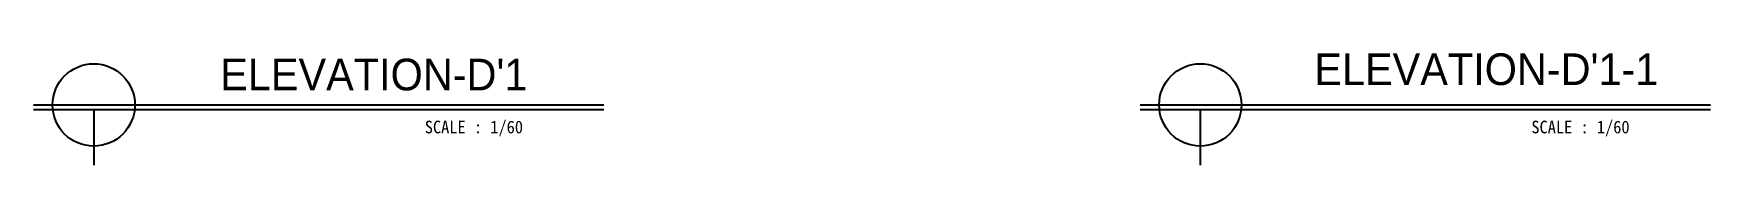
# Model space of a CAD drawing. Header units: inches. Extents: x -1249499 to 290957, y -589671 to 1013543.
# Drawn here: x -1176111 to -1160228, y 241107 to 242170 of the extents above; entities that cross this region are included whole.
import ezdxf

# ---------------------------------------------------------------- set-up
doc = ezdxf.new("R2010")
doc.units = ezdxf.units.IN
doc.header["$MEASUREMENT"] = 0
doc.styles.get("Standard").update_dxf_attribs({"font": 'DotumChe.ttf'})

msp = doc.modelspace()

# ---------------------------------------------------------------- linework, layer by layer
at = {"color": 7}
for p, q in [((-1176111.4, 241676.7), (-1170709.3, 241676.7)), ((-1175541.4, 241634.4), (-1175541.4, 241106.7)), ((-1165629.9, 241676.7), (-1160227.8, 241676.7)), ((-1165059.9, 241634.4), (-1165059.9, 241106.7))]:
    msp.add_line(p, q, dxfattribs=at)
at = {"color": 2}
for p, q in [((-1176111.4, 241634.4), (-1170709.3, 241634.4)), ((-1165629.9, 241634.4), (-1160227.8, 241634.4))]:
    msp.add_line(p, q, dxfattribs=at)
at = {"color": 7}
for centre in [(-1175541.4, 241676.7), (-1165059.9, 241676.7)]:
    msp.add_circle(centre, 390, dxfattribs=at)

# ---------------------------------------------------------------- texts
at = {"color": 3}
for s, insert, char_height, attachment_point in [("\\fStylus BT|b0|i0|c0|p34; \\f굴림|b0|i0|c129|p50;ELEVATION-D'1", (-1172944.1, 242115.1), 300, 2), ("\\fStylus BT|b0|i0|c0|p34; \\f굴림|b0|i0|c129|p50;ELEVATION-D'1-1", (-1162406.4, 242165.3), 300, 2), ('SCALE : 1/60', (-1171475.2, 241527.6), 120, 3), ('SCALE : 1/60', (-1160993.8, 241527.6), 120, 3)]:
    msp.add_mtext(s, dxfattribs=dict(at, insert=insert, char_height=char_height, attachment_point=attachment_point))

doc.saveas('drawing.dxf')
